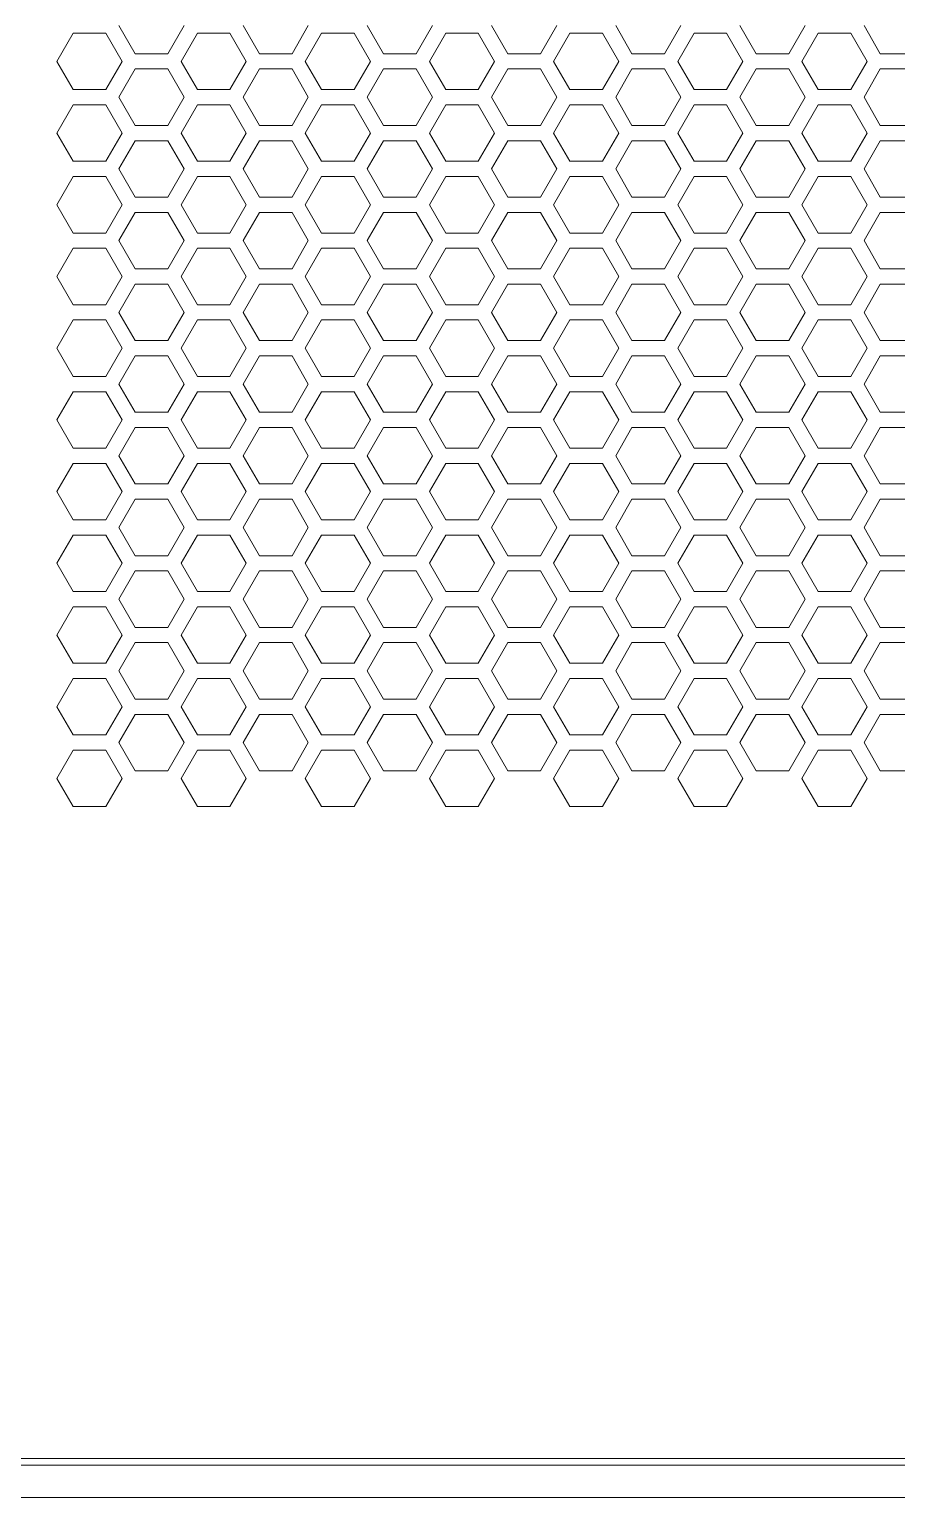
# Model space of a CAD drawing. Header units: millimetres. Extents: x 0 to 140, y -17 to 195.
# Drawn here: x 42.44 to 49.69, y 11.21 to 23.48 of the extents above; entities that cross this region are included whole.
import ezdxf

# ---------------------------------------------------------------- set-up
doc = ezdxf.new("R2010")
doc.units = ezdxf.units.MM
doc.layers.add('4203-42785_1_0', color=7, linetype='Continuous')

# ---------------------------------------------------------------- blocks, each defined once
blk = doc.blocks.new('a')
at = {"layer": '4203-42785_1_0', "color": 0, "linetype": 'ByBlock', "lineweight": 9}
for p, q in [((1507.2261, 362.4909), (1507.3328, 362.3061)), ((1507.5463, 362.3061), (1507.653, 362.4909)), ((1508.0394, 362.4909), (1508.1461, 362.3061)), ((1508.3595, 362.3061), (1508.4662, 362.4909)), ((1508.8527, 362.4909), (1508.9594, 362.3061)), ((1509.1728, 362.3061), (1509.2795, 362.4909)), ((1509.6659, 362.4909), (1509.7726, 362.3061)), ((1509.9861, 362.3061), (1510.0928, 362.4909)), ((1510.4792, 362.4909), (1510.5859, 362.3061)), ((1510.7994, 362.3061), (1510.9061, 362.4909)), ((1511.2925, 362.4909), (1511.3992, 362.3061)), ((1511.6126, 362.3061), (1511.7193, 362.4909)), ((1512.1057, 362.4909), (1512.2124, 362.3061)), ((1506.9262, 362.441), (1506.8194, 362.2562)), ((1507.1396, 362.441), (1506.9262, 362.441)), ((1507.2464, 362.2562), (1507.1396, 362.441)), ((1507.7395, 362.441), (1507.6327, 362.2562)), ((1507.9529, 362.441), (1507.7395, 362.441)), ((1508.0596, 362.2562), (1507.9529, 362.441)), ((1508.5527, 362.441), (1508.446, 362.2562)), ((1508.7661, 362.441), (1508.5527, 362.441)), ((1508.8728, 362.2562), (1508.7661, 362.441)), ((1509.366, 362.441), (1509.2593, 362.2562)), ((1509.5794, 362.441), (1509.366, 362.441)), ((1509.6862, 362.2562), (1509.5794, 362.441)), ((1510.1793, 362.441), (1510.0725, 362.2562)), ((1510.3927, 362.441), (1510.1793, 362.441)), ((1510.4994, 362.2562), (1510.3927, 362.441)), ((1510.9926, 362.441), (1510.8858, 362.2562)), ((1511.206, 362.441), (1510.9926, 362.441)), ((1511.3127, 362.2562), (1511.206, 362.441)), ((1511.8058, 362.441), (1511.6991, 362.2562)), ((1512.0192, 362.441), (1511.8058, 362.441)), ((1512.1259, 362.2562), (1512.0192, 362.441)), ((1507.3328, 362.3061), (1507.5463, 362.3061)), ((1508.1461, 362.3061), (1508.3595, 362.3061)), ((1508.9594, 362.3061), (1509.1728, 362.3061)), ((1509.7726, 362.3061), (1509.9861, 362.3061)), ((1510.5859, 362.3061), (1510.7994, 362.3061)), ((1511.3992, 362.3061), (1511.6126, 362.3061)), ((1512.2124, 362.3061), (1512.4259, 362.3061)), ((1506.8194, 362.2562), (1506.9262, 362.0713)), ((1507.1396, 362.0713), (1507.2464, 362.2562)), ((1507.3328, 362.2063), (1507.2261, 362.0214)), ((1507.5463, 362.2063), (1507.3328, 362.2063)), ((1507.653, 362.0214), (1507.5463, 362.2063)), ((1507.6327, 362.2562), (1507.7395, 362.0713)), ((1507.9529, 362.0713), (1508.0596, 362.2562)), ((1508.1461, 362.2063), (1508.0394, 362.0214)), ((1508.3595, 362.2063), (1508.1461, 362.2063)), ((1508.4662, 362.0214), (1508.3595, 362.2063)), ((1508.446, 362.2562), (1508.5527, 362.0713)), ((1508.7661, 362.0713), (1508.8728, 362.2562)), ((1508.9594, 362.2063), (1508.8527, 362.0214)), ((1509.1728, 362.2063), (1508.9594, 362.2063)), ((1509.2795, 362.0214), (1509.1728, 362.2063)), ((1509.2593, 362.2562), (1509.366, 362.0713)), ((1509.5794, 362.0713), (1509.6862, 362.2562)), ((1509.7726, 362.2063), (1509.6659, 362.0214)), ((1509.9861, 362.2063), (1509.7726, 362.2063)), ((1510.0928, 362.0214), (1509.9861, 362.2063)), ((1510.0725, 362.2562), (1510.1793, 362.0713)), ((1510.3927, 362.0713), (1510.4994, 362.2562)), ((1510.5859, 362.2063), (1510.4792, 362.0214)), ((1510.7994, 362.2063), (1510.5859, 362.2063)), ((1510.9061, 362.0214), (1510.7994, 362.2063)), ((1510.8858, 362.2562), (1510.9926, 362.0713)), ((1511.206, 362.0713), (1511.3127, 362.2562)), ((1511.3992, 362.2063), (1511.2925, 362.0214)), ((1511.6126, 362.2063), (1511.3992, 362.2063)), ((1511.7193, 362.0214), (1511.6126, 362.2063)), ((1511.6991, 362.2562), (1511.8058, 362.0713)), ((1512.0192, 362.0713), (1512.1259, 362.2562)), ((1512.2124, 362.2063), (1512.1057, 362.0214)), ((1512.4259, 362.2063), (1512.2124, 362.2063)), ((1506.9262, 362.0713), (1507.1396, 362.0713)), ((1507.2261, 362.0214), (1507.3328, 361.8365)), ((1507.5463, 361.8365), (1507.653, 362.0214)), ((1507.7395, 362.0713), (1507.9529, 362.0713)), ((1508.0394, 362.0214), (1508.1461, 361.8365)), ((1508.3595, 361.8365), (1508.4662, 362.0214)), ((1508.5527, 362.0713), (1508.7661, 362.0713)), ((1508.8527, 362.0214), (1508.9594, 361.8365)), ((1509.1728, 361.8365), (1509.2795, 362.0214)), ((1509.366, 362.0713), (1509.5794, 362.0713)), ((1509.6659, 362.0214), (1509.7726, 361.8365)), ((1509.9861, 361.8365), (1510.0928, 362.0214)), ((1510.1793, 362.0713), (1510.3927, 362.0713)), ((1510.4792, 362.0214), (1510.5859, 361.8365)), ((1510.7994, 361.8365), (1510.9061, 362.0214)), ((1510.9926, 362.0713), (1511.206, 362.0713)), ((1511.2925, 362.0214), (1511.3992, 361.8365)), ((1511.6126, 361.8365), (1511.7193, 362.0214)), ((1511.8058, 362.0713), (1512.0192, 362.0713)), ((1512.1057, 362.0214), (1512.2124, 361.8365)), ((1506.9262, 361.9715), (1506.8194, 361.7866)), ((1507.1396, 361.9715), (1506.9262, 361.9715)), ((1507.2464, 361.7866), (1507.1396, 361.9715)), ((1507.7395, 361.9715), (1507.6327, 361.7866)), ((1507.9529, 361.9715), (1507.7395, 361.9715)), ((1508.0596, 361.7866), (1507.9529, 361.9715)), ((1508.5527, 361.9715), (1508.446, 361.7866)), ((1508.7661, 361.9715), (1508.5527, 361.9715)), ((1508.8728, 361.7866), (1508.7661, 361.9715)), ((1509.366, 361.9715), (1509.2593, 361.7866)), ((1509.5794, 361.9715), (1509.366, 361.9715)), ((1509.6862, 361.7866), (1509.5794, 361.9715)), ((1510.1793, 361.9715), (1510.0725, 361.7866)), ((1510.3927, 361.9715), (1510.1793, 361.9715)), ((1510.4994, 361.7866), (1510.3927, 361.9715)), ((1510.9926, 361.9715), (1510.8858, 361.7866)), ((1511.206, 361.9715), (1510.9926, 361.9715)), ((1511.3127, 361.7866), (1511.206, 361.9715)), ((1511.8058, 361.9715), (1511.6991, 361.7866)), ((1512.0192, 361.9715), (1511.8058, 361.9715)), ((1512.1259, 361.7866), (1512.0192, 361.9715)), ((1507.3328, 361.8365), (1507.5463, 361.8365)), ((1508.1461, 361.8365), (1508.3595, 361.8365)), ((1508.9594, 361.8365), (1509.1728, 361.8365)), ((1509.7726, 361.8365), (1509.9861, 361.8365)), ((1510.5859, 361.8365), (1510.7994, 361.8365)), ((1511.3992, 361.8365), (1511.6126, 361.8365)), ((1512.2124, 361.8365), (1512.4259, 361.8365)), ((1506.8194, 361.7866), (1506.9262, 361.6018)), ((1507.1396, 361.6018), (1507.2464, 361.7866)), ((1507.3328, 361.7367), (1507.2261, 361.5519)), ((1507.5463, 361.7367), (1507.3328, 361.7367)), ((1507.653, 361.5519), (1507.5463, 361.7367)), ((1507.6327, 361.7866), (1507.7395, 361.6018)), ((1507.9529, 361.6018), (1508.0596, 361.7866)), ((1508.1461, 361.7367), (1508.0394, 361.5519)), ((1508.3595, 361.7367), (1508.1461, 361.7367)), ((1508.4662, 361.5519), (1508.3595, 361.7367)), ((1508.446, 361.7866), (1508.5527, 361.6018)), ((1508.7661, 361.6018), (1508.8728, 361.7866)), ((1508.9594, 361.7367), (1508.8527, 361.5519)), ((1509.1728, 361.7367), (1508.9594, 361.7367)), ((1509.2795, 361.5519), (1509.1728, 361.7367)), ((1509.2593, 361.7866), (1509.366, 361.6018)), ((1509.5794, 361.6018), (1509.6862, 361.7866)), ((1509.7726, 361.7367), (1509.6659, 361.5519)), ((1509.9861, 361.7367), (1509.7726, 361.7367)), ((1510.0928, 361.5519), (1509.9861, 361.7367)), ((1510.0725, 361.7866), (1510.1793, 361.6018)), ((1510.3927, 361.6018), (1510.4994, 361.7866)), ((1510.5859, 361.7367), (1510.4792, 361.5519)), ((1510.7994, 361.7367), (1510.5859, 361.7367)), ((1510.9061, 361.5519), (1510.7994, 361.7367)), ((1510.8858, 361.7866), (1510.9926, 361.6018)), ((1511.206, 361.6018), (1511.3127, 361.7866)), ((1511.3992, 361.7367), (1511.2925, 361.5519)), ((1511.6126, 361.7367), (1511.3992, 361.7367)), ((1511.7193, 361.5519), (1511.6126, 361.7367)), ((1511.6991, 361.7866), (1511.8058, 361.6018)), ((1512.0192, 361.6018), (1512.1259, 361.7866)), ((1512.2124, 361.7367), (1512.1057, 361.5519)), ((1512.4259, 361.7367), (1512.2124, 361.7367)), ((1506.9262, 361.6018), (1507.1396, 361.6018)), ((1507.7395, 361.6018), (1507.9529, 361.6018)), ((1508.5527, 361.6018), (1508.7661, 361.6018)), ((1509.366, 361.6018), (1509.5794, 361.6018)), ((1510.1793, 361.6018), (1510.3927, 361.6018)), ((1510.9926, 361.6018), (1511.206, 361.6018)), ((1511.8058, 361.6018), (1512.0192, 361.6018)), ((1507.2261, 361.5519), (1507.3328, 361.367)), ((1507.5463, 361.367), (1507.653, 361.5519)), ((1508.0394, 361.5519), (1508.1461, 361.367)), ((1508.3595, 361.367), (1508.4662, 361.5519)), ((1508.8527, 361.5519), (1508.9594, 361.367)), ((1509.1728, 361.367), (1509.2795, 361.5519)), ((1509.6659, 361.5519), (1509.7726, 361.367)), ((1509.9861, 361.367), (1510.0928, 361.5519)), ((1510.4792, 361.5519), (1510.5859, 361.367)), ((1510.7994, 361.367), (1510.9061, 361.5519)), ((1511.2925, 361.5519), (1511.3992, 361.367)), ((1511.6126, 361.367), (1511.7193, 361.5519)), ((1512.1057, 361.5519), (1512.2124, 361.367)), ((1506.9262, 361.502), (1506.8194, 361.3171)), ((1507.1396, 361.502), (1506.9262, 361.502)), ((1507.2464, 361.3171), (1507.1396, 361.502)), ((1507.7395, 361.502), (1507.6327, 361.3171)), ((1507.9529, 361.502), (1507.7395, 361.502)), ((1508.0596, 361.3171), (1507.9529, 361.502)), ((1508.5527, 361.502), (1508.446, 361.3171)), ((1508.7661, 361.502), (1508.5527, 361.502)), ((1508.8728, 361.3171), (1508.7661, 361.502)), ((1509.366, 361.502), (1509.2593, 361.3171)), ((1509.5794, 361.502), (1509.366, 361.502)), ((1509.6862, 361.3171), (1509.5794, 361.502)), ((1510.1793, 361.502), (1510.0725, 361.3171)), ((1510.3927, 361.502), (1510.1793, 361.502)), ((1510.4994, 361.3171), (1510.3927, 361.502)), ((1510.9926, 361.502), (1510.8858, 361.3171)), ((1511.206, 361.502), (1510.9926, 361.502)), ((1511.3127, 361.3171), (1511.206, 361.502)), ((1511.8058, 361.502), (1511.6991, 361.3171)), ((1512.0192, 361.502), (1511.8058, 361.502)), ((1512.1259, 361.3171), (1512.0192, 361.502)), ((1506.8194, 361.3171), (1506.9262, 361.1322)), ((1507.1396, 361.1322), (1507.2464, 361.3171)), ((1507.3328, 361.367), (1507.5463, 361.367)), ((1507.6327, 361.3171), (1507.7395, 361.1322)), ((1507.9529, 361.1322), (1508.0596, 361.3171)), ((1508.1461, 361.367), (1508.3595, 361.367)), ((1508.446, 361.3171), (1508.5527, 361.1322)), ((1508.7661, 361.1322), (1508.8728, 361.3171)), ((1508.9594, 361.367), (1509.1728, 361.367)), ((1509.2593, 361.3171), (1509.366, 361.1322)), ((1509.5794, 361.1322), (1509.6862, 361.3171)), ((1509.7726, 361.367), (1509.9861, 361.367)), ((1510.0725, 361.3171), (1510.1793, 361.1322)), ((1510.3927, 361.1322), (1510.4994, 361.3171)), ((1510.5859, 361.367), (1510.7994, 361.367)), ((1510.8858, 361.3171), (1510.9926, 361.1322)), ((1511.206, 361.1322), (1511.3127, 361.3171)), ((1511.3992, 361.367), (1511.6126, 361.367)), ((1511.6991, 361.3171), (1511.8058, 361.1322)), ((1512.0192, 361.1322), (1512.1259, 361.3171)), ((1512.2124, 361.367), (1512.4259, 361.367)), ((1507.3328, 361.2672), (1507.2261, 361.0823)), ((1507.5463, 361.2672), (1507.3328, 361.2672)), ((1507.653, 361.0823), (1507.5463, 361.2672)), ((1508.1461, 361.2672), (1508.0394, 361.0823)), ((1508.3595, 361.2672), (1508.1461, 361.2672)), ((1508.4662, 361.0823), (1508.3595, 361.2672)), ((1508.9594, 361.2672), (1508.8527, 361.0823)), ((1509.1728, 361.2672), (1508.9594, 361.2672)), ((1509.2795, 361.0823), (1509.1728, 361.2672)), ((1509.7726, 361.2672), (1509.6659, 361.0823)), ((1509.9861, 361.2672), (1509.7726, 361.2672)), ((1510.0928, 361.0823), (1509.9861, 361.2672)), ((1510.5859, 361.2672), (1510.4792, 361.0823)), ((1510.7994, 361.2672), (1510.5859, 361.2672)), ((1510.9061, 361.0823), (1510.7994, 361.2672)), ((1511.3992, 361.2672), (1511.2925, 361.0823)), ((1511.6126, 361.2672), (1511.3992, 361.2672)), ((1511.7193, 361.0823), (1511.6126, 361.2672)), ((1512.2124, 361.2672), (1512.1057, 361.0823)), ((1512.4259, 361.2672), (1512.2124, 361.2672)), ((1506.9262, 361.1322), (1507.1396, 361.1322)), ((1507.7395, 361.1322), (1507.9529, 361.1322)), ((1508.5527, 361.1322), (1508.7661, 361.1322)), ((1509.366, 361.1322), (1509.5794, 361.1322)), ((1510.1793, 361.1322), (1510.3927, 361.1322)), ((1510.9926, 361.1322), (1511.206, 361.1322)), ((1511.8058, 361.1322), (1512.0192, 361.1322)), ((1506.9262, 361.0324), (1506.8194, 360.8475)), ((1507.1396, 361.0324), (1506.9262, 361.0324)), ((1507.2464, 360.8475), (1507.1396, 361.0324)), ((1507.2261, 361.0823), (1507.3328, 360.8975)), ((1507.5463, 360.8975), (1507.653, 361.0823)), ((1507.7395, 361.0324), (1507.6327, 360.8475)), ((1507.9529, 361.0324), (1507.7395, 361.0324)), ((1508.0596, 360.8475), (1507.9529, 361.0324)), ((1508.0394, 361.0823), (1508.1461, 360.8975)), ((1508.3595, 360.8975), (1508.4662, 361.0823)), ((1508.5527, 361.0324), (1508.446, 360.8475)), ((1508.7661, 361.0324), (1508.5527, 361.0324)), ((1508.8728, 360.8475), (1508.7661, 361.0324)), ((1508.8527, 361.0823), (1508.9594, 360.8975)), ((1509.1728, 360.8975), (1509.2795, 361.0823)), ((1509.366, 361.0324), (1509.2593, 360.8475)), ((1509.5794, 361.0324), (1509.366, 361.0324)), ((1509.6862, 360.8475), (1509.5794, 361.0324)), ((1509.6659, 361.0823), (1509.7726, 360.8975)), ((1509.9861, 360.8975), (1510.0928, 361.0823)), ((1510.1793, 361.0324), (1510.0725, 360.8475)), ((1510.3927, 361.0324), (1510.1793, 361.0324)), ((1510.4994, 360.8475), (1510.3927, 361.0324)), ((1510.4792, 361.0823), (1510.5859, 360.8975)), ((1510.7994, 360.8975), (1510.9061, 361.0823)), ((1510.9926, 361.0324), (1510.8858, 360.8475)), ((1511.206, 361.0324), (1510.9926, 361.0324)), ((1511.3127, 360.8475), (1511.206, 361.0324)), ((1511.2925, 361.0823), (1511.3992, 360.8975)), ((1511.6126, 360.8975), (1511.7193, 361.0823)), ((1511.8058, 361.0324), (1511.6991, 360.8475)), ((1512.0192, 361.0324), (1511.8058, 361.0324)), ((1512.1259, 360.8475), (1512.0192, 361.0324)), ((1512.1057, 361.0823), (1512.2124, 360.8975)), ((1506.8194, 360.8475), (1506.9262, 360.6627)), ((1507.1396, 360.6627), (1507.2464, 360.8475)), ((1507.3328, 360.8975), (1507.5463, 360.8975)), ((1507.6327, 360.8475), (1507.7395, 360.6627)), ((1507.9529, 360.6627), (1508.0596, 360.8475)), ((1508.1461, 360.8975), (1508.3595, 360.8975)), ((1508.446, 360.8475), (1508.5527, 360.6627)), ((1508.7661, 360.6627), (1508.8728, 360.8475)), ((1508.9594, 360.8975), (1509.1728, 360.8975)), ((1509.2593, 360.8475), (1509.366, 360.6627)), ((1509.5794, 360.6627), (1509.6862, 360.8475)), ((1509.7726, 360.8975), (1509.9861, 360.8975)), ((1510.0725, 360.8475), (1510.1793, 360.6627)), ((1510.3927, 360.6627), (1510.4994, 360.8475)), ((1510.5859, 360.8975), (1510.7994, 360.8975)), ((1510.8858, 360.8475), (1510.9926, 360.6627)), ((1511.206, 360.6627), (1511.3127, 360.8475)), ((1511.3992, 360.8975), (1511.6126, 360.8975)), ((1511.6991, 360.8475), (1511.8058, 360.6627)), ((1512.0192, 360.6627), (1512.1259, 360.8475)), ((1512.2124, 360.8975), (1512.4259, 360.8975)), ((1507.3328, 360.7976), (1507.2261, 360.6128)), ((1507.5463, 360.7976), (1507.3328, 360.7976)), ((1507.653, 360.6128), (1507.5463, 360.7976)), ((1508.1461, 360.7976), (1508.0394, 360.6128)), ((1508.3595, 360.7976), (1508.1461, 360.7976)), ((1508.4662, 360.6128), (1508.3595, 360.7976)), ((1508.9594, 360.7976), (1508.8527, 360.6128)), ((1509.1728, 360.7976), (1508.9594, 360.7976)), ((1509.2795, 360.6128), (1509.1728, 360.7976)), ((1509.7726, 360.7976), (1509.6659, 360.6128)), ((1509.9861, 360.7976), (1509.7726, 360.7976)), ((1510.0928, 360.6128), (1509.9861, 360.7976)), ((1510.5859, 360.7976), (1510.4792, 360.6128)), ((1510.7994, 360.7976), (1510.5859, 360.7976)), ((1510.9061, 360.6128), (1510.7994, 360.7976)), ((1511.3992, 360.7976), (1511.2925, 360.6128)), ((1511.6126, 360.7976), (1511.3992, 360.7976)), ((1511.7193, 360.6128), (1511.6126, 360.7976)), ((1512.2124, 360.7976), (1512.1057, 360.6128)), ((1512.4259, 360.7976), (1512.2124, 360.7976)), ((1506.9262, 360.6627), (1507.1396, 360.6627)), ((1507.7395, 360.6627), (1507.9529, 360.6627)), ((1508.5527, 360.6627), (1508.7661, 360.6627)), ((1509.366, 360.6627), (1509.5794, 360.6627)), ((1510.1793, 360.6627), (1510.3927, 360.6627)), ((1510.9926, 360.6627), (1511.206, 360.6627)), ((1511.8058, 360.6627), (1512.0192, 360.6627)), ((1506.9262, 360.5629), (1506.8194, 360.378)), ((1507.1396, 360.5629), (1506.9262, 360.5629)), ((1507.2464, 360.378), (1507.1396, 360.5629)), ((1507.2261, 360.6128), (1507.3328, 360.4279)), ((1507.5463, 360.4279), (1507.653, 360.6128)), ((1507.7395, 360.5629), (1507.6327, 360.378)), ((1507.9529, 360.5629), (1507.7395, 360.5629)), ((1508.0596, 360.378), (1507.9529, 360.5629)), ((1508.0394, 360.6128), (1508.1461, 360.4279)), ((1508.3595, 360.4279), (1508.4662, 360.6128)), ((1508.5527, 360.5629), (1508.446, 360.378)), ((1508.7661, 360.5629), (1508.5527, 360.5629)), ((1508.8728, 360.378), (1508.7661, 360.5629)), ((1508.8527, 360.6128), (1508.9594, 360.4279)), ((1509.1728, 360.4279), (1509.2795, 360.6128)), ((1509.366, 360.5629), (1509.2593, 360.378)), ((1509.5794, 360.5629), (1509.366, 360.5629)), ((1509.6862, 360.378), (1509.5794, 360.5629)), ((1509.6659, 360.6128), (1509.7726, 360.4279)), ((1509.9861, 360.4279), (1510.0928, 360.6128)), ((1510.1793, 360.5629), (1510.0725, 360.378)), ((1510.3927, 360.5629), (1510.1793, 360.5629)), ((1510.4994, 360.378), (1510.3927, 360.5629)), ((1510.4792, 360.6128), (1510.5859, 360.4279)), ((1510.7994, 360.4279), (1510.9061, 360.6128)), ((1510.9926, 360.5629), (1510.8858, 360.378)), ((1511.206, 360.5629), (1510.9926, 360.5629)), ((1511.3127, 360.378), (1511.206, 360.5629)), ((1511.2925, 360.6128), (1511.3992, 360.4279)), ((1511.6126, 360.4279), (1511.7193, 360.6128)), ((1511.8058, 360.5629), (1511.6991, 360.378)), ((1512.0192, 360.5629), (1511.8058, 360.5629)), ((1512.1259, 360.378), (1512.0192, 360.5629)), ((1512.1057, 360.6128), (1512.2124, 360.4279)), ((1506.8194, 360.378), (1506.9262, 360.1931)), ((1507.1396, 360.1931), (1507.2464, 360.378)), ((1507.3328, 360.4279), (1507.5463, 360.4279)), ((1507.6327, 360.378), (1507.7395, 360.1931)), ((1507.9529, 360.1931), (1508.0596, 360.378)), ((1508.1461, 360.4279), (1508.3595, 360.4279)), ((1508.446, 360.378), (1508.5527, 360.1931)), ((1508.7661, 360.1931), (1508.8728, 360.378)), ((1508.9594, 360.4279), (1509.1728, 360.4279)), ((1509.2593, 360.378), (1509.366, 360.1931)), ((1509.5794, 360.1931), (1509.6862, 360.378)), ((1509.7726, 360.4279), (1509.9861, 360.4279)), ((1510.0725, 360.378), (1510.1793, 360.1931)), ((1510.3927, 360.1931), (1510.4994, 360.378)), ((1510.5859, 360.4279), (1510.7994, 360.4279)), ((1510.8858, 360.378), (1510.9926, 360.1931)), ((1511.206, 360.1931), (1511.3127, 360.378)), ((1511.3992, 360.4279), (1511.6126, 360.4279)), ((1511.6991, 360.378), (1511.8058, 360.1931)), ((1512.0192, 360.1931), (1512.1259, 360.378)), ((1512.2124, 360.4279), (1512.4259, 360.4279)), ((1507.3328, 360.3281), (1507.2261, 360.1432)), ((1507.5463, 360.3281), (1507.3328, 360.3281)), ((1507.653, 360.1432), (1507.5463, 360.3281)), ((1508.1461, 360.3281), (1508.0394, 360.1432)), ((1508.3595, 360.3281), (1508.1461, 360.3281)), ((1508.4662, 360.1432), (1508.3595, 360.3281)), ((1508.9594, 360.3281), (1508.8527, 360.1432)), ((1509.1728, 360.3281), (1508.9594, 360.3281)), ((1509.2795, 360.1432), (1509.1728, 360.3281)), ((1509.7726, 360.3281), (1509.6659, 360.1432)), ((1509.9861, 360.3281), (1509.7726, 360.3281)), ((1510.0928, 360.1432), (1509.9861, 360.3281)), ((1510.5859, 360.3281), (1510.4792, 360.1432)), ((1510.7994, 360.3281), (1510.5859, 360.3281)), ((1510.9061, 360.1432), (1510.7994, 360.3281)), ((1511.3992, 360.3281), (1511.2925, 360.1432)), ((1511.6126, 360.3281), (1511.3992, 360.3281)), ((1511.7193, 360.1432), (1511.6126, 360.3281)), ((1512.2124, 360.3281), (1512.1057, 360.1432)), ((1512.4259, 360.3281), (1512.2124, 360.3281)), ((1506.9262, 360.1931), (1507.1396, 360.1931)), ((1507.7395, 360.1931), (1507.9529, 360.1931)), ((1508.5527, 360.1931), (1508.7661, 360.1931)), ((1509.366, 360.1931), (1509.5794, 360.1931)), ((1510.1793, 360.1931), (1510.3927, 360.1931)), ((1510.9926, 360.1931), (1511.206, 360.1931)), ((1511.8058, 360.1931), (1512.0192, 360.1931)), ((1506.9262, 360.0933), (1506.8194, 359.9085)), ((1507.1396, 360.0933), (1506.9262, 360.0933)), ((1507.2464, 359.9085), (1507.1396, 360.0933)), ((1507.2261, 360.1432), (1507.3328, 359.9584)), ((1507.5463, 359.9584), (1507.653, 360.1432)), ((1507.7395, 360.0933), (1507.6327, 359.9085)), ((1507.9529, 360.0933), (1507.7395, 360.0933)), ((1508.0596, 359.9085), (1507.9529, 360.0933)), ((1508.0394, 360.1432), (1508.1461, 359.9584)), ((1508.3595, 359.9584), (1508.4662, 360.1432)), ((1508.5527, 360.0933), (1508.446, 359.9085)), ((1508.7661, 360.0933), (1508.5527, 360.0933)), ((1508.8728, 359.9085), (1508.7661, 360.0933)), ((1508.8527, 360.1432), (1508.9594, 359.9584)), ((1509.1728, 359.9584), (1509.2795, 360.1432)), ((1509.366, 360.0933), (1509.2593, 359.9085)), ((1509.5794, 360.0933), (1509.366, 360.0933)), ((1509.6862, 359.9085), (1509.5794, 360.0933)), ((1509.6659, 360.1432), (1509.7726, 359.9584)), ((1509.9861, 359.9584), (1510.0928, 360.1432)), ((1510.1793, 360.0933), (1510.0725, 359.9085)), ((1510.3927, 360.0933), (1510.1793, 360.0933)), ((1510.4994, 359.9085), (1510.3927, 360.0933)), ((1510.4792, 360.1432), (1510.5859, 359.9584)), ((1510.7994, 359.9584), (1510.9061, 360.1432)), ((1510.9926, 360.0933), (1510.8858, 359.9085)), ((1511.206, 360.0933), (1510.9926, 360.0933)), ((1511.3127, 359.9085), (1511.206, 360.0933)), ((1511.2925, 360.1432), (1511.3992, 359.9584)), ((1511.6126, 359.9584), (1511.7193, 360.1432)), ((1511.8058, 360.0933), (1511.6991, 359.9085)), ((1512.0192, 360.0933), (1511.8058, 360.0933)), ((1512.1259, 359.9085), (1512.0192, 360.0933)), ((1512.1057, 360.1432), (1512.2124, 359.9584)), ((1506.8194, 359.9085), (1506.9262, 359.7236)), ((1507.1396, 359.7236), (1507.2464, 359.9085)), ((1507.3328, 359.9584), (1507.5463, 359.9584)), ((1507.6327, 359.9085), (1507.7395, 359.7236)), ((1507.9529, 359.7236), (1508.0596, 359.9085)), ((1508.1461, 359.9584), (1508.3595, 359.9584)), ((1508.446, 359.9085), (1508.5527, 359.7236)), ((1508.7661, 359.7236), (1508.8728, 359.9085)), ((1508.9594, 359.9584), (1509.1728, 359.9584)), ((1509.2593, 359.9085), (1509.366, 359.7236)), ((1509.5794, 359.7236), (1509.6862, 359.9085)), ((1509.7726, 359.9584), (1509.9861, 359.9584)), ((1510.0725, 359.9085), (1510.1793, 359.7236)), ((1510.3927, 359.7236), (1510.4994, 359.9085)), ((1510.5859, 359.9584), (1510.7994, 359.9584)), ((1510.8858, 359.9085), (1510.9926, 359.7236)), ((1511.206, 359.7236), (1511.3127, 359.9085)), ((1511.3992, 359.9584), (1511.6126, 359.9584)), ((1511.6991, 359.9085), (1511.8058, 359.7236)), ((1512.0192, 359.7236), (1512.1259, 359.9085)), ((1512.2124, 359.9584), (1512.4259, 359.9584)), ((1507.3328, 359.8585), (1507.2261, 359.6737)), ((1507.5463, 359.8585), (1507.3328, 359.8585)), ((1507.653, 359.6737), (1507.5463, 359.8585)), ((1508.1461, 359.8585), (1508.0394, 359.6737)), ((1508.3595, 359.8585), (1508.1461, 359.8585)), ((1508.4662, 359.6737), (1508.3595, 359.8585)), ((1508.9594, 359.8585), (1508.8527, 359.6737)), ((1509.1728, 359.8585), (1508.9594, 359.8585)), ((1509.2795, 359.6737), (1509.1728, 359.8585)), ((1509.7726, 359.8585), (1509.6659, 359.6737)), ((1509.9861, 359.8585), (1509.7726, 359.8585)), ((1510.0928, 359.6737), (1509.9861, 359.8585)), ((1510.5859, 359.8585), (1510.4792, 359.6737)), ((1510.7994, 359.8585), (1510.5859, 359.8585)), ((1510.9061, 359.6737), (1510.7994, 359.8585)), ((1511.3992, 359.8585), (1511.2925, 359.6737)), ((1511.6126, 359.8585), (1511.3992, 359.8585)), ((1511.7193, 359.6737), (1511.6126, 359.8585)), ((1512.2124, 359.8585), (1512.1057, 359.6737)), ((1512.4259, 359.8585), (1512.2124, 359.8585)), ((1506.9262, 359.7236), (1507.1396, 359.7236)), ((1507.7395, 359.7236), (1507.9529, 359.7236)), ((1508.5527, 359.7236), (1508.7661, 359.7236)), ((1509.366, 359.7236), (1509.5794, 359.7236)), ((1510.1793, 359.7236), (1510.3927, 359.7236)), ((1510.9926, 359.7236), (1511.206, 359.7236)), ((1511.8058, 359.7236), (1512.0192, 359.7236)), ((1506.9262, 359.6238), (1506.8194, 359.4389)), ((1507.1396, 359.6238), (1506.9262, 359.6238)), ((1507.2464, 359.4389), (1507.1396, 359.6238)), ((1507.2261, 359.6737), (1507.3328, 359.4888)), ((1507.5463, 359.4888), (1507.653, 359.6737)), ((1507.7395, 359.6238), (1507.6327, 359.4389)), ((1507.9529, 359.6238), (1507.7395, 359.6238)), ((1508.0596, 359.4389), (1507.9529, 359.6238)), ((1508.0394, 359.6737), (1508.1461, 359.4888)), ((1508.3595, 359.4888), (1508.4662, 359.6737)), ((1508.5527, 359.6238), (1508.446, 359.4389)), ((1508.7661, 359.6238), (1508.5527, 359.6238)), ((1508.8728, 359.4389), (1508.7661, 359.6238)), ((1508.8527, 359.6737), (1508.9594, 359.4888)), ((1509.1728, 359.4888), (1509.2795, 359.6737)), ((1509.366, 359.6238), (1509.2593, 359.4389)), ((1509.5794, 359.6238), (1509.366, 359.6238)), ((1509.6862, 359.4389), (1509.5794, 359.6238)), ((1509.6659, 359.6737), (1509.7726, 359.4888)), ((1509.9861, 359.4888), (1510.0928, 359.6737)), ((1510.1793, 359.6238), (1510.0725, 359.4389)), ((1510.3927, 359.6238), (1510.1793, 359.6238)), ((1510.4994, 359.4389), (1510.3927, 359.6238)), ((1510.4792, 359.6737), (1510.5859, 359.4888)), ((1510.7994, 359.4888), (1510.9061, 359.6737)), ((1510.9926, 359.6238), (1510.8858, 359.4389)), ((1511.206, 359.6238), (1510.9926, 359.6238)), ((1511.3127, 359.4389), (1511.206, 359.6238)), ((1511.2925, 359.6737), (1511.3992, 359.4888)), ((1511.6126, 359.4888), (1511.7193, 359.6737)), ((1511.8058, 359.6238), (1511.6991, 359.4389)), ((1512.0192, 359.6238), (1511.8058, 359.6238)), ((1512.1259, 359.4389), (1512.0192, 359.6238)), ((1512.1057, 359.6737), (1512.2124, 359.4888)), ((1507.3328, 359.4888), (1507.5463, 359.4888)), ((1508.1461, 359.4888), (1508.3595, 359.4888)), ((1508.9594, 359.4888), (1509.1728, 359.4888)), ((1509.7726, 359.4888), (1509.9861, 359.4888)), ((1510.5859, 359.4888), (1510.7994, 359.4888)), ((1511.3992, 359.4888), (1511.6126, 359.4888)), ((1512.2124, 359.4888), (1512.4259, 359.4888)), ((1506.8194, 359.4389), (1506.9262, 359.254)), ((1507.1396, 359.254), (1507.2464, 359.4389)), ((1507.3328, 359.389), (1507.2261, 359.2041)), ((1507.5463, 359.389), (1507.3328, 359.389)), ((1507.653, 359.2041), (1507.5463, 359.389)), ((1507.6327, 359.4389), (1507.7395, 359.254)), ((1507.9529, 359.254), (1508.0596, 359.4389)), ((1508.1461, 359.389), (1508.0394, 359.2041)), ((1508.3595, 359.389), (1508.1461, 359.389)), ((1508.4662, 359.2041), (1508.3595, 359.389)), ((1508.446, 359.4389), (1508.5527, 359.254)), ((1508.7661, 359.254), (1508.8728, 359.4389)), ((1508.9594, 359.389), (1508.8527, 359.2041)), ((1509.1728, 359.389), (1508.9594, 359.389)), ((1509.2795, 359.2041), (1509.1728, 359.389)), ((1509.2593, 359.4389), (1509.366, 359.254)), ((1509.5794, 359.254), (1509.6862, 359.4389)), ((1509.7726, 359.389), (1509.6659, 359.2041)), ((1509.9861, 359.389), (1509.7726, 359.389)), ((1510.0928, 359.2041), (1509.9861, 359.389)), ((1510.0725, 359.4389), (1510.1793, 359.254)), ((1510.3927, 359.254), (1510.4994, 359.4389)), ((1510.5859, 359.389), (1510.4792, 359.2041)), ((1510.7994, 359.389), (1510.5859, 359.389)), ((1510.9061, 359.2041), (1510.7994, 359.389)), ((1510.8858, 359.4389), (1510.9926, 359.254)), ((1511.206, 359.254), (1511.3127, 359.4389)), ((1511.3992, 359.389), (1511.2925, 359.2041)), ((1511.6126, 359.389), (1511.3992, 359.389)), ((1511.7193, 359.2041), (1511.6126, 359.389)), ((1511.6991, 359.4389), (1511.8058, 359.254)), ((1512.0192, 359.254), (1512.1259, 359.4389)), ((1512.2124, 359.389), (1512.1057, 359.2041)), ((1512.4259, 359.389), (1512.2124, 359.389)), ((1506.9262, 359.254), (1507.1396, 359.254)), ((1507.2261, 359.2041), (1507.3328, 359.0193)), ((1507.5463, 359.0193), (1507.653, 359.2041)), ((1507.7395, 359.254), (1507.9529, 359.254)), ((1508.0394, 359.2041), (1508.1461, 359.0193)), ((1508.3595, 359.0193), (1508.4662, 359.2041)), ((1508.5527, 359.254), (1508.7661, 359.254)), ((1508.8527, 359.2041), (1508.9594, 359.0193)), ((1509.1728, 359.0193), (1509.2795, 359.2041)), ((1509.366, 359.254), (1509.5794, 359.254)), ((1509.6659, 359.2041), (1509.7726, 359.0193)), ((1509.9861, 359.0193), (1510.0928, 359.2041)), ((1510.1793, 359.254), (1510.3927, 359.254)), ((1510.4792, 359.2041), (1510.5859, 359.0193)), ((1510.7994, 359.0193), (1510.9061, 359.2041)), ((1510.9926, 359.254), (1511.206, 359.254)), ((1511.2925, 359.2041), (1511.3992, 359.0193)), ((1511.6126, 359.0193), (1511.7193, 359.2041)), ((1511.8058, 359.254), (1512.0192, 359.254)), ((1512.1057, 359.2041), (1512.2124, 359.0193)), ((1506.9262, 359.1542), (1506.8194, 358.9694)), ((1507.1396, 359.1542), (1506.9262, 359.1542)), ((1507.2464, 358.9694), (1507.1396, 359.1542)), ((1507.7395, 359.1542), (1507.6327, 358.9694)), ((1507.9529, 359.1542), (1507.7395, 359.1542)), ((1508.0596, 358.9694), (1507.9529, 359.1542)), ((1508.5527, 359.1542), (1508.446, 358.9694)), ((1508.7661, 359.1542), (1508.5527, 359.1542)), ((1508.8728, 358.9694), (1508.7661, 359.1542)), ((1509.366, 359.1542), (1509.2593, 358.9694)), ((1509.5794, 359.1542), (1509.366, 359.1542)), ((1509.6862, 358.9694), (1509.5794, 359.1542)), ((1510.1793, 359.1542), (1510.0725, 358.9694)), ((1510.3927, 359.1542), (1510.1793, 359.1542)), ((1510.4994, 358.9694), (1510.3927, 359.1542)), ((1510.9926, 359.1542), (1510.8858, 358.9694)), ((1511.206, 359.1542), (1510.9926, 359.1542)), ((1511.3127, 358.9694), (1511.206, 359.1542)), ((1511.8058, 359.1542), (1511.6991, 358.9694)), ((1512.0192, 359.1542), (1511.8058, 359.1542)), ((1512.1259, 358.9694), (1512.0192, 359.1542)), ((1507.3328, 359.0193), (1507.5463, 359.0193)), ((1508.1461, 359.0193), (1508.3595, 359.0193)), ((1508.9594, 359.0193), (1509.1728, 359.0193)), ((1509.7726, 359.0193), (1509.9861, 359.0193)), ((1510.5859, 359.0193), (1510.7994, 359.0193)), ((1511.3992, 359.0193), (1511.6126, 359.0193)), ((1512.2124, 359.0193), (1512.4259, 359.0193)), ((1506.8194, 358.9694), (1506.9262, 358.7845)), ((1507.1396, 358.7845), (1507.2464, 358.9694)), ((1507.3328, 358.9195), (1507.2261, 358.7346)), ((1507.5463, 358.9195), (1507.3328, 358.9195)), ((1507.653, 358.7346), (1507.5463, 358.9195)), ((1507.6327, 358.9694), (1507.7395, 358.7845)), ((1507.9529, 358.7845), (1508.0596, 358.9694)), ((1508.1461, 358.9195), (1508.0394, 358.7346)), ((1508.3595, 358.9195), (1508.1461, 358.9195)), ((1508.4662, 358.7346), (1508.3595, 358.9195)), ((1508.446, 358.9694), (1508.5527, 358.7845)), ((1508.7661, 358.7845), (1508.8728, 358.9694)), ((1508.9594, 358.9195), (1508.8527, 358.7346)), ((1509.1728, 358.9195), (1508.9594, 358.9195)), ((1509.2795, 358.7346), (1509.1728, 358.9195)), ((1509.2593, 358.9694), (1509.366, 358.7845)), ((1509.5794, 358.7845), (1509.6862, 358.9694)), ((1509.7726, 358.9195), (1509.6659, 358.7346)), ((1509.9861, 358.9195), (1509.7726, 358.9195)), ((1510.0928, 358.7346), (1509.9861, 358.9195)), ((1510.0725, 358.9694), (1510.1793, 358.7845)), ((1510.3927, 358.7845), (1510.4994, 358.9694)), ((1510.5859, 358.9195), (1510.4792, 358.7346)), ((1510.7994, 358.9195), (1510.5859, 358.9195)), ((1510.9061, 358.7346), (1510.7994, 358.9195)), ((1510.8858, 358.9694), (1510.9926, 358.7845)), ((1511.206, 358.7845), (1511.3127, 358.9694)), ((1511.3992, 358.9195), (1511.2925, 358.7346)), ((1511.6126, 358.9195), (1511.3992, 358.9195)), ((1511.7193, 358.7346), (1511.6126, 358.9195)), ((1511.6991, 358.9694), (1511.8058, 358.7845)), ((1512.0192, 358.7845), (1512.1259, 358.9694)), ((1512.2124, 358.9195), (1512.1057, 358.7346)), ((1512.4259, 358.9195), (1512.2124, 358.9195)), ((1506.9262, 358.7845), (1507.1396, 358.7845)), ((1507.2261, 358.7346), (1507.3328, 358.5497)), ((1507.5463, 358.5497), (1507.653, 358.7346)), ((1507.7395, 358.7845), (1507.9529, 358.7845)), ((1508.0394, 358.7346), (1508.1461, 358.5497)), ((1508.3595, 358.5497), (1508.4662, 358.7346)), ((1508.5527, 358.7845), (1508.7661, 358.7845)), ((1508.8527, 358.7346), (1508.9594, 358.5497)), ((1509.1728, 358.5497), (1509.2795, 358.7346)), ((1509.366, 358.7845), (1509.5794, 358.7845)), ((1509.6659, 358.7346), (1509.7726, 358.5497)), ((1509.9861, 358.5497), (1510.0928, 358.7346)), ((1510.1793, 358.7845), (1510.3927, 358.7845)), ((1510.4792, 358.7346), (1510.5859, 358.5497)), ((1510.7994, 358.5497), (1510.9061, 358.7346)), ((1510.9926, 358.7845), (1511.206, 358.7845)), ((1511.2925, 358.7346), (1511.3992, 358.5497)), ((1511.6126, 358.5497), (1511.7193, 358.7346)), ((1511.8058, 358.7845), (1512.0192, 358.7845)), ((1512.1057, 358.7346), (1512.2124, 358.5497)), ((1506.9262, 358.6847), (1506.8194, 358.4998)), ((1507.1396, 358.6847), (1506.9262, 358.6847)), ((1507.2464, 358.4998), (1507.1396, 358.6847)), ((1507.7395, 358.6847), (1507.6327, 358.4998)), ((1507.9529, 358.6847), (1507.7395, 358.6847)), ((1508.0596, 358.4998), (1507.9529, 358.6847)), ((1508.5527, 358.6847), (1508.446, 358.4998)), ((1508.7661, 358.6847), (1508.5527, 358.6847)), ((1508.8728, 358.4998), (1508.7661, 358.6847)), ((1509.366, 358.6847), (1509.2593, 358.4998)), ((1509.5794, 358.6847), (1509.366, 358.6847)), ((1509.6862, 358.4998), (1509.5794, 358.6847)), ((1510.1793, 358.6847), (1510.0725, 358.4998)), ((1510.3927, 358.6847), (1510.1793, 358.6847)), ((1510.4994, 358.4998), (1510.3927, 358.6847)), ((1510.9926, 358.6847), (1510.8858, 358.4998)), ((1511.206, 358.6847), (1510.9926, 358.6847)), ((1511.3127, 358.4998), (1511.206, 358.6847)), ((1511.8058, 358.6847), (1511.6991, 358.4998)), ((1512.0192, 358.6847), (1511.8058, 358.6847)), ((1512.1259, 358.4998), (1512.0192, 358.6847)), ((1507.3328, 358.5497), (1507.5463, 358.5497)), ((1508.1461, 358.5497), (1508.3595, 358.5497)), ((1508.9594, 358.5497), (1509.1728, 358.5497)), ((1509.7726, 358.5497), (1509.9861, 358.5497)), ((1510.5859, 358.5497), (1510.7994, 358.5497)), ((1511.3992, 358.5497), (1511.6126, 358.5497)), ((1512.2124, 358.5497), (1512.4259, 358.5497)), ((1506.8194, 358.4998), (1506.9262, 358.315)), ((1507.1396, 358.315), (1507.2464, 358.4998)), ((1507.3328, 358.4499), (1507.2261, 358.2651)), ((1507.5463, 358.4499), (1507.3328, 358.4499)), ((1507.653, 358.2651), (1507.5463, 358.4499)), ((1507.6327, 358.4998), (1507.7395, 358.315)), ((1507.9529, 358.315), (1508.0596, 358.4998)), ((1508.1461, 358.4499), (1508.0394, 358.2651)), ((1508.3595, 358.4499), (1508.1461, 358.4499)), ((1508.4662, 358.2651), (1508.3595, 358.4499)), ((1508.446, 358.4998), (1508.5527, 358.315)), ((1508.7661, 358.315), (1508.8728, 358.4998)), ((1508.9594, 358.4499), (1508.8527, 358.2651)), ((1509.1728, 358.4499), (1508.9594, 358.4499)), ((1509.2795, 358.2651), (1509.1728, 358.4499)), ((1509.2593, 358.4998), (1509.366, 358.315)), ((1509.5794, 358.315), (1509.6862, 358.4998)), ((1509.7726, 358.4499), (1509.6659, 358.2651)), ((1509.9861, 358.4499), (1509.7726, 358.4499)), ((1510.0928, 358.2651), (1509.9861, 358.4499)), ((1510.0725, 358.4998), (1510.1793, 358.315)), ((1510.3927, 358.315), (1510.4994, 358.4998)), ((1510.5859, 358.4499), (1510.4792, 358.2651)), ((1510.7994, 358.4499), (1510.5859, 358.4499)), ((1510.9061, 358.2651), (1510.7994, 358.4499)), ((1510.8858, 358.4998), (1510.9926, 358.315)), ((1511.206, 358.315), (1511.3127, 358.4998)), ((1511.3992, 358.4499), (1511.2925, 358.2651)), ((1511.6126, 358.4499), (1511.3992, 358.4499)), ((1511.7193, 358.2651), (1511.6126, 358.4499)), ((1511.6991, 358.4998), (1511.8058, 358.315)), ((1512.0192, 358.315), (1512.1259, 358.4998)), ((1512.2124, 358.4499), (1512.1057, 358.2651)), ((1512.4259, 358.4499), (1512.2124, 358.4499)), ((1506.9262, 358.315), (1507.1396, 358.315)), ((1507.2261, 358.2651), (1507.3328, 358.0802)), ((1507.5463, 358.0802), (1507.653, 358.2651)), ((1507.7395, 358.315), (1507.9529, 358.315)), ((1508.0394, 358.2651), (1508.1461, 358.0802)), ((1508.3595, 358.0802), (1508.4662, 358.2651)), ((1508.5527, 358.315), (1508.7661, 358.315)), ((1508.8527, 358.2651), (1508.9594, 358.0802)), ((1509.1728, 358.0802), (1509.2795, 358.2651)), ((1509.366, 358.315), (1509.5794, 358.315)), ((1509.6659, 358.2651), (1509.7726, 358.0802)), ((1509.9861, 358.0802), (1510.0928, 358.2651)), ((1510.1793, 358.315), (1510.3927, 358.315)), ((1510.4792, 358.2651), (1510.5859, 358.0802)), ((1510.7994, 358.0802), (1510.9061, 358.2651)), ((1510.9926, 358.315), (1511.206, 358.315)), ((1511.2925, 358.2651), (1511.3992, 358.0802)), ((1511.6126, 358.0802), (1511.7193, 358.2651)), ((1511.8058, 358.315), (1512.0192, 358.315)), ((1512.1057, 358.2651), (1512.2124, 358.0802)), ((1506.9262, 358.2151), (1506.8194, 358.0303)), ((1507.1396, 358.2151), (1506.9262, 358.2151)), ((1507.2464, 358.0303), (1507.1396, 358.2151)), ((1507.7395, 358.2151), (1507.6327, 358.0303)), ((1507.9529, 358.2151), (1507.7395, 358.2151)), ((1508.0596, 358.0303), (1507.9529, 358.2151)), ((1508.5527, 358.2151), (1508.446, 358.0303)), ((1508.7661, 358.2151), (1508.5527, 358.2151)), ((1508.8728, 358.0303), (1508.7661, 358.2151)), ((1509.366, 358.2151), (1509.2593, 358.0303)), ((1509.5794, 358.2151), (1509.366, 358.2151)), ((1509.6862, 358.0303), (1509.5794, 358.2151)), ((1510.1793, 358.2151), (1510.0725, 358.0303)), ((1510.3927, 358.2151), (1510.1793, 358.2151)), ((1510.4994, 358.0303), (1510.3927, 358.2151)), ((1510.9926, 358.2151), (1510.8858, 358.0303)), ((1511.206, 358.2151), (1510.9926, 358.2151)), ((1511.3127, 358.0303), (1511.206, 358.2151)), ((1511.8058, 358.2151), (1511.6991, 358.0303)), ((1512.0192, 358.2151), (1511.8058, 358.2151)), ((1512.1259, 358.0303), (1512.0192, 358.2151)), ((1507.3328, 358.0802), (1507.5463, 358.0802)), ((1508.1461, 358.0802), (1508.3595, 358.0802)), ((1508.9594, 358.0802), (1509.1728, 358.0802)), ((1509.7726, 358.0802), (1509.9861, 358.0802)), ((1510.5859, 358.0802), (1510.7994, 358.0802)), ((1511.3992, 358.0802), (1511.6126, 358.0802)), ((1512.2124, 358.0802), (1512.4259, 358.0802)), ((1506.8194, 358.0303), (1506.9262, 357.8454)), ((1507.1396, 357.8454), (1507.2464, 358.0303)), ((1507.3328, 357.9804), (1507.2261, 357.7955)), ((1507.5463, 357.9804), (1507.3328, 357.9804)), ((1507.653, 357.7955), (1507.5463, 357.9804)), ((1507.6327, 358.0303), (1507.7395, 357.8454)), ((1507.9529, 357.8454), (1508.0596, 358.0303)), ((1508.1461, 357.9804), (1508.0394, 357.7955)), ((1508.3595, 357.9804), (1508.1461, 357.9804)), ((1508.4662, 357.7955), (1508.3595, 357.9804)), ((1508.446, 358.0303), (1508.5527, 357.8454)), ((1508.7661, 357.8454), (1508.8728, 358.0303)), ((1508.9594, 357.9804), (1508.8527, 357.7955)), ((1509.1728, 357.9804), (1508.9594, 357.9804)), ((1509.2795, 357.7955), (1509.1728, 357.9804)), ((1509.2593, 358.0303), (1509.366, 357.8454)), ((1509.5794, 357.8454), (1509.6862, 358.0303)), ((1509.7726, 357.9804), (1509.6659, 357.7955)), ((1509.9861, 357.9804), (1509.7726, 357.9804)), ((1510.0928, 357.7955), (1509.9861, 357.9804)), ((1510.0725, 358.0303), (1510.1793, 357.8454)), ((1510.3927, 357.8454), (1510.4994, 358.0303)), ((1510.5859, 357.9804), (1510.4792, 357.7955)), ((1510.7994, 357.9804), (1510.5859, 357.9804)), ((1510.9061, 357.7955), (1510.7994, 357.9804)), ((1510.8858, 358.0303), (1510.9926, 357.8454)), ((1511.206, 357.8454), (1511.3127, 358.0303)), ((1511.3992, 357.9804), (1511.2925, 357.7955)), ((1511.6126, 357.9804), (1511.3992, 357.9804)), ((1511.7193, 357.7955), (1511.6126, 357.9804)), ((1511.6991, 358.0303), (1511.8058, 357.8454)), ((1512.0192, 357.8454), (1512.1259, 358.0303)), ((1512.2124, 357.9804), (1512.1057, 357.7955)), ((1512.4259, 357.9804), (1512.2124, 357.9804)), ((1506.9262, 357.8454), (1507.1396, 357.8454)), ((1507.2261, 357.7955), (1507.3328, 357.6106)), ((1507.5463, 357.6106), (1507.653, 357.7955)), ((1507.7395, 357.8454), (1507.9529, 357.8454)), ((1508.0394, 357.7955), (1508.1461, 357.6106)), ((1508.3595, 357.6106), (1508.4662, 357.7955)), ((1508.5527, 357.8454), (1508.7661, 357.8454)), ((1508.8527, 357.7955), (1508.9594, 357.6106)), ((1509.1728, 357.6106), (1509.2795, 357.7955)), ((1509.366, 357.8454), (1509.5794, 357.8454)), ((1509.6659, 357.7955), (1509.7726, 357.6106)), ((1509.9861, 357.6106), (1510.0928, 357.7955)), ((1510.1793, 357.8454), (1510.3927, 357.8454)), ((1510.4792, 357.7955), (1510.5859, 357.6106)), ((1510.7994, 357.6106), (1510.9061, 357.7955)), ((1510.9926, 357.8454), (1511.206, 357.8454)), ((1511.2925, 357.7955), (1511.3992, 357.6106)), ((1511.6126, 357.6106), (1511.7193, 357.7955)), ((1511.8058, 357.8454), (1512.0192, 357.8454)), ((1512.1057, 357.7955), (1512.2124, 357.6106)), ((1506.9262, 357.7456), (1506.8194, 357.5607)), ((1507.1396, 357.7456), (1506.9262, 357.7456)), ((1507.2464, 357.5607), (1507.1396, 357.7456)), ((1507.7395, 357.7456), (1507.6327, 357.5607)), ((1507.9529, 357.7456), (1507.7395, 357.7456)), ((1508.0596, 357.5607), (1507.9529, 357.7456)), ((1508.5527, 357.7456), (1508.446, 357.5607)), ((1508.7661, 357.7456), (1508.5527, 357.7456)), ((1508.8728, 357.5607), (1508.7661, 357.7456)), ((1509.366, 357.7456), (1509.2593, 357.5607)), ((1509.5794, 357.7456), (1509.366, 357.7456)), ((1509.6862, 357.5607), (1509.5794, 357.7456)), ((1510.1793, 357.7456), (1510.0725, 357.5607)), ((1510.3927, 357.7456), (1510.1793, 357.7456)), ((1510.4994, 357.5607), (1510.3927, 357.7456)), ((1510.9926, 357.7456), (1510.8858, 357.5607)), ((1511.206, 357.7456), (1510.9926, 357.7456)), ((1511.3127, 357.5607), (1511.206, 357.7456)), ((1511.8058, 357.7456), (1511.6991, 357.5607)), ((1512.0192, 357.7456), (1511.8058, 357.7456)), ((1512.1259, 357.5607), (1512.0192, 357.7456)), ((1507.3328, 357.6106), (1507.5463, 357.6106)), ((1508.1461, 357.6106), (1508.3595, 357.6106)), ((1508.9594, 357.6106), (1509.1728, 357.6106)), ((1509.7726, 357.6106), (1509.9861, 357.6106)), ((1510.5859, 357.6106), (1510.7994, 357.6106)), ((1511.3992, 357.6106), (1511.6126, 357.6106)), ((1512.2124, 357.6106), (1512.4259, 357.6106)), ((1506.8194, 357.5607), (1506.9262, 357.3759)), ((1507.1396, 357.3759), (1507.2464, 357.5607)), ((1507.6327, 357.5607), (1507.7395, 357.3759)), ((1507.9529, 357.3759), (1508.0596, 357.5607)), ((1508.446, 357.5607), (1508.5527, 357.3759)), ((1508.7661, 357.3759), (1508.8728, 357.5607)), ((1509.2593, 357.5607), (1509.366, 357.3759)), ((1509.5794, 357.3759), (1509.6862, 357.5607)), ((1510.0725, 357.5607), (1510.1793, 357.3759)), ((1510.3927, 357.3759), (1510.4994, 357.5607)), ((1510.8858, 357.5607), (1510.9926, 357.3759)), ((1511.206, 357.3759), (1511.3127, 357.5607)), ((1511.6991, 357.5607), (1511.8058, 357.3759)), ((1512.0192, 357.3759), (1512.1259, 357.5607)), ((1506.9262, 357.3759), (1507.1396, 357.3759)), ((1507.7395, 357.3759), (1507.9529, 357.3759)), ((1508.5527, 357.3759), (1508.7661, 357.3759)), ((1509.366, 357.3759), (1509.5794, 357.3759)), ((1510.1793, 357.3759), (1510.3927, 357.3759)), ((1510.9926, 357.3759), (1511.206, 357.3759)), ((1511.8058, 357.3759), (1512.0192, 357.3759))]:
    blk.add_line(p, q, dxfattribs=at)

msp = doc.modelspace()

# ---------------------------------------------------------------- linework, layer by layer
at = {"color": 0, "linetype": 'ByBlock', "lineweight": 15}
for p, q in [((35.377, 11.541), (139.997, 11.541)), ((34.546, 11.487), (65.392, 11.487)), ((46.739, 11.215), (139.942, 11.215)), ((47.36, 11.215), (46.739, 11.215))]:
    msp.add_line(p, q, dxfattribs=at)
at = {"lineweight": 15}
msp.add_line((0.667, 11.215), (46.739, 11.215), dxfattribs=at)

# ---------------------------------------------------------------- block references
at = {"lineweight": 15, "xscale": 1.275468447124703, "yscale": 1.275468447124703, "zscale": 1.275468447124703}
msp.add_blockref('a', (-1879.226, -438.836), dxfattribs=at)

doc.saveas('drawing.dxf')
